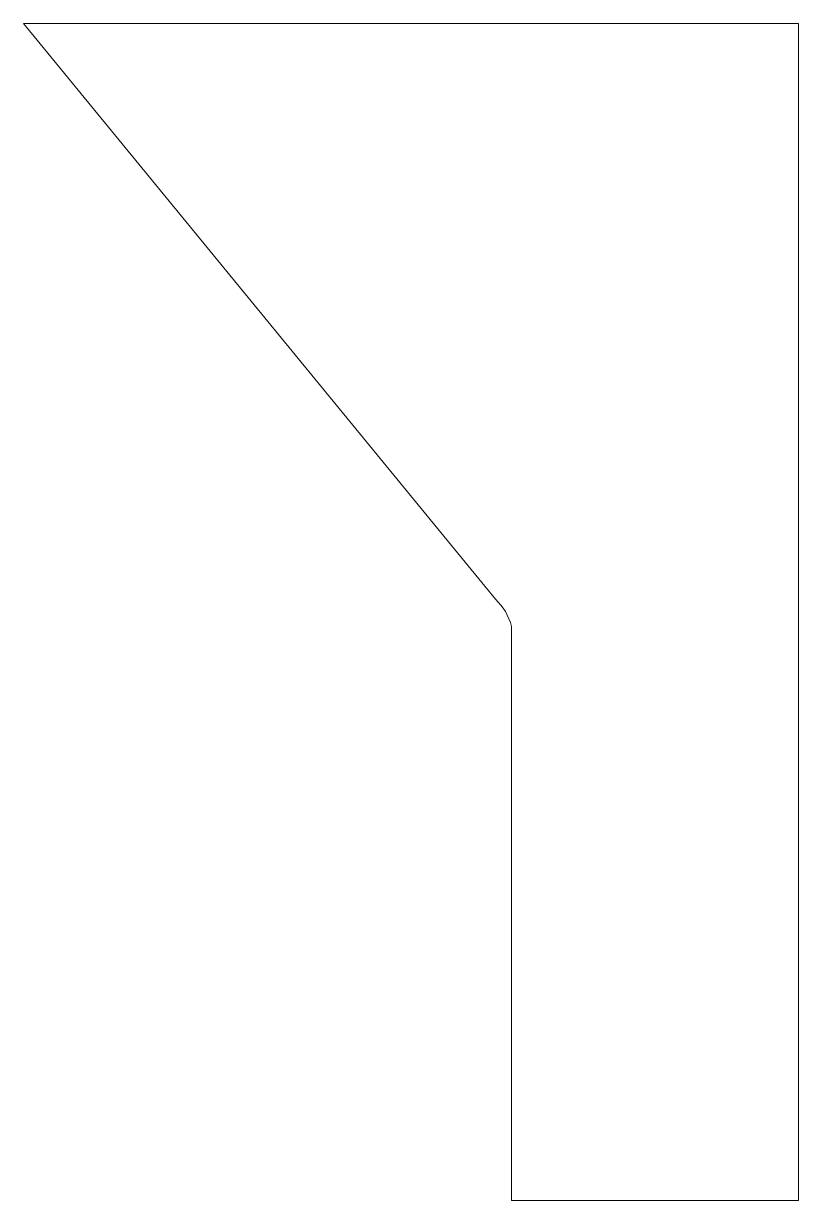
# Model space of a CAD drawing. Extents: x -6.8 to 0, y 0 to 10.3.
import ezdxf

# ---------------------------------------------------------------- set-up
doc = ezdxf.new("R2010")
doc.units = 0
doc.header["$MEASUREMENT"] = 0
doc.layers.get('0').update_dxf_attribs({"lineweight": 0})

msp = doc.modelspace()

# ---------------------------------------------------------------- linework, layer by layer
at = {"color": 7, "lineweight": 0}
for p, q in [((0, 10.25), (-6.75, 10.25)), ((-6.75, 10.25), (-2.639, 5.237)), ((0, 0), (0, 10.25)), ((-2.5, 5), (-2.5, 0)), ((-2.5, 0), (0, 0))]:
    msp.add_line(p, q, dxfattribs=at)
msp.add_arc((-2.984, 4.875), 0.5, 14.4423, 46.3629, dxfattribs=at)

doc.saveas('drawing.dxf')
